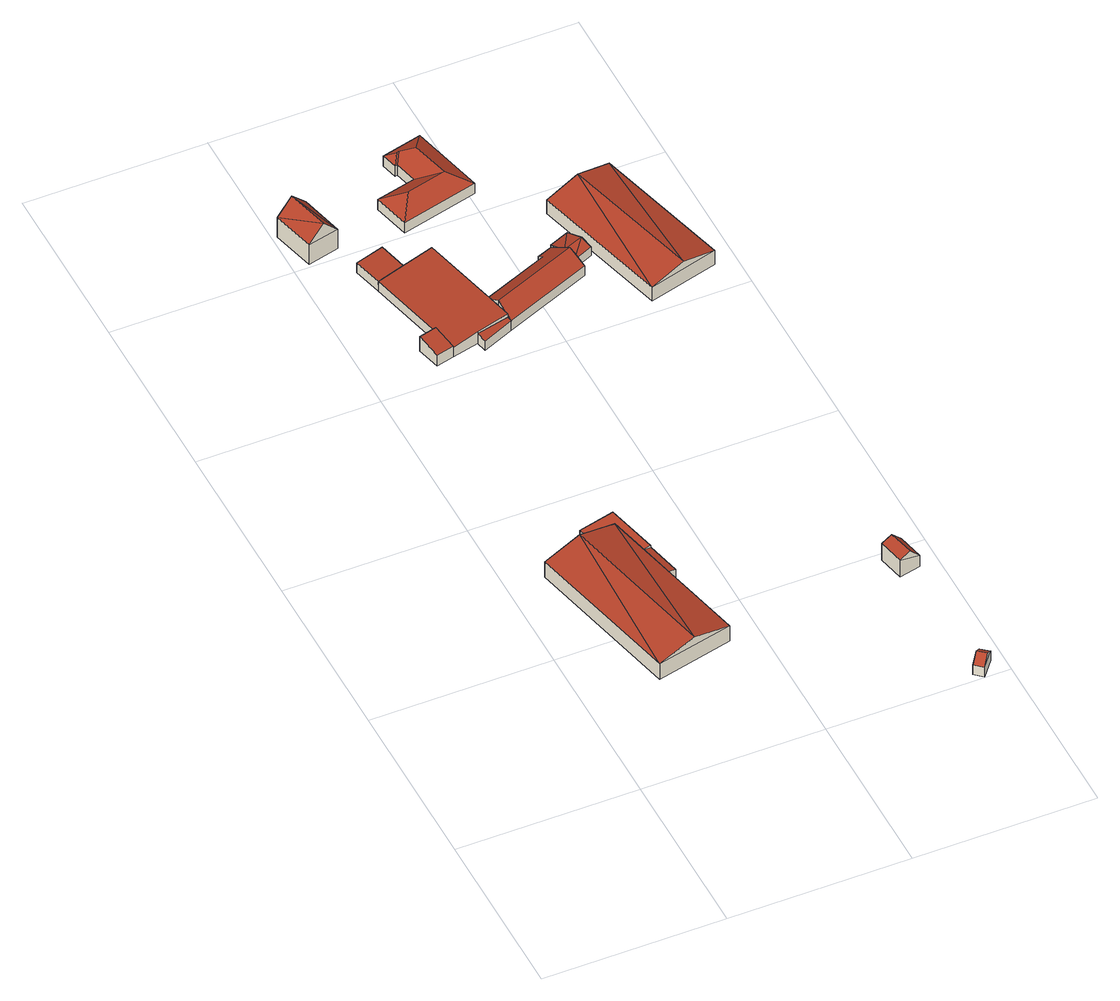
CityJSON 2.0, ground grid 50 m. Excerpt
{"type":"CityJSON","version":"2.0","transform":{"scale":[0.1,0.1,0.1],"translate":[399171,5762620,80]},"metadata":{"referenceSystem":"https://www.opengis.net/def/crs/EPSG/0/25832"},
"CityObjects":{
"building1":{"type":"Building","attributes":{"Gemeindeschluessel":"05515000","Geometrietyp2DReferenz":"3000","function":"31001_3200","roofType":"3100","measuredHeight":7.98},"address":[{"country":"Germany","locality":"Münster","thoroughfareNumber":"150","thoroughfareName":"Beerwiede"}],"geometry":[{"type":"Solid","lod":"2","boundaries":[[[[0,1,2,3]],[[4,5,1,0]],[[6,7,5,4]],[[8,9,7,6]],[[10,11,9,8]],[[12,13,11,10]],[[3,2,13,12]],[[12,10,8,6,14]],[[15,16,14,6]],[[14,16,3]],[[0,3,16]],[[15,6,4]],[[16,15,4,0]],[[14,3,12]],[[1,5,7,9,11,13,2]]]],"semantics":{"surfaces":[{"type":"WallSurface"},{"type":"RoofSurface"},{"type":"GroundSurface"}],"values":[[0,0,0,0,0,0,0,1,1,1,1,0,0,0,2]]}}]},
"building2":{"type":"Building","attributes":{"Gemeindeschluessel":"05515000","Geometrietyp2DReferenz":"3000","function":"31001_3200","roofType":"1000","measuredHeight":3.38},"geometry":[{"type":"Solid","lod":"2","boundaries":[[[[17,18,19,20]],[[21,22,18,17]],[[23,24,22,21]],[[25,26,24,23]],[[27,28,26,25]],[[20,19,28,27]],[[25,23,21,17,20,27]],[[18,22,24,26,28,19]]]],"semantics":{"surfaces":[{"type":"WallSurface"},{"type":"RoofSurface"},{"type":"GroundSurface"}],"values":[[0,0,0,0,0,0,1,2]]}}]},
"building3":{"type":"Building","attributes":{"Gemeindeschluessel":"05515000","Geometrietyp2DReferenz":"3000","function":"51009_1610","roofType":"2100","measuredHeight":3.71},"geometry":[{"type":"Solid","lod":"2","boundaries":[[[[29,30,31,32]],[[33,28,30,29]],[[34,26,28,33]],[[32,31,26,34]],[[33,29,32,34]],[[30,28,26,31]]]],"semantics":{"surfaces":[{"type":"WallSurface"},{"type":"RoofSurface"},{"type":"GroundSurface"}],"values":[[0,0,0,0,1,2]]}}]},
"building4":{"type":"Building","attributes":{"Gemeindeschluessel":"05515000","Geometrietyp2DReferenz":"3000","function":"31001_1000","roofType":"3100","measuredHeight":11.38},"address":[{"country":"Germany","locality":"Münster","thoroughfareNumber":"158","thoroughfareName":"Beerwiede"}],"geometry":[{"type":"Solid","lod":"2","boundaries":[[[[35,36,37,38]],[[39,40,36,35]],[[41,42,40,39]],[[38,37,42,41]],[[35,43,39]],[[41,44,38]],[[44,43,35]],[[35,38,44]],[[41,39,43]],[[43,44,41]],[[36,40,42,37]]]],"semantics":{"surfaces":[{"type":"WallSurface"},{"type":"RoofSurface"},{"type":"GroundSurface"}],"values":[[0,0,0,0,0,0,1,1,1,1,2]]}}]},
"building5":{"type":"Building","attributes":{"Gemeindeschluessel":"05515000","Geometrietyp2DReferenz":"3000","function":"31001_2700"},"children":["building5-1","building5-2","building5-3","building5-4","building5-5"]},
"building5-1":{"type":"BuildingPart","attributes":{"roofType":"2100","measuredHeight":3.81},"parents":["building5"],"geometry":[{"type":"Solid","lod":"2","boundaries":[[[[45,46,47,48]],[[49,50,46,45]],[[48,47,51,52,53]],[[54,49,45,48,53]],[[46,50,51,47]],[[52,54,53]],[[51,50,49,54,52]]]],"semantics":{"surfaces":[{"type":"WallSurface"},{"type":"RoofSurface"},{"type":"GroundSurface"},{"type":"ClosureSurface"}],"values":[[0,0,0,1,2,0,3]]}}]},
"building5-2":{"type":"BuildingPart","attributes":{"roofType":"2100","measuredHeight":4.72},"parents":["building5"],"geometry":[{"type":"Solid","lod":"2","boundaries":[[[[55,56,57,58]],[[59,60,61,56,55]],[[58,57,62,63,64]],[[59,55,58,64]],[[56,61,62,57]],[[63,60,59,64]],[[62,61,60,63]]]],"semantics":{"surfaces":[{"type":"WallSurface"},{"type":"RoofSurface"},{"type":"GroundSurface"},{"type":"ClosureSurface"}],"values":[[0,0,0,1,2,0,3]]}}]},
"building5-3":{"type":"BuildingPart","attributes":{"roofType":"2100","measuredHeight":4.57},"parents":["building5"],"geometry":[{"type":"Solid","lod":"2","boundaries":[[[[63,62,65,66,67]],[[52,51,61,60]],[[68,69,50,49,70]],[[71,72,73,69,68]],[[68,70,54,52,60,63,67,74,75,76,77,71]],[[65,62,61,51,50,69,73,78,79]],[[66,80,81,74,67]],[[65,79,80,66]],[[62,63,60,61]],[[54,70,49]],[[51,52,54,49,50]],[[71,77,72]],[[75,74,81]],[[78,76,75,81,80,79]],[[73,72,77,76,78]]]],"semantics":{"surfaces":[{"type":"WallSurface"},{"type":"RoofSurface"},{"type":"GroundSurface"},{"type":"ClosureSurface"}],"values":[[0,0,0,0,1,2,0,3,3,0,3,0,0,3,3]]}}]},
"building5-4":{"type":"BuildingPart","attributes":{"roofType":"3100","measuredHeight":6.39},"parents":["building5"],"geometry":[{"type":"Solid","lod":"2","boundaries":[[[[82,83,84,85]],[[86,87,83,82]],[[88,89,87,86]],[[90,91,89,88]],[[92,93,91,90]],[[94,95,73,72]],[[85,84,95,94]],[[75,81,96,92,90,88,86,97]],[[82,85,94,72,77,97,86]],[[83,87,89,91,93,79,78,73,95,84]],[[75,97,76]],[[96,81,80]],[[79,80,81,75,76,78]],[[93,92,96,80,79]],[[76,97,77]],[[76,77,72,73,78]]]],"semantics":{"surfaces":[{"type":"WallSurface"},{"type":"RoofSurface"},{"type":"GroundSurface"},{"type":"ClosureSurface"}],"values":[[0,0,0,0,0,0,0,1,1,2,0,0,3,3,0,3]]}}]},
"building5-5":{"type":"BuildingPart","attributes":{"roofType":"2100","measuredHeight":3.47},"parents":["building5"],"geometry":[{"type":"Solid","lod":"2","boundaries":[[[[98,99,93,92,100]],[[66,65,99,98]],[[98,100,96,80,66]],[[93,99,65,79]],[[92,96,100]],[[80,96,92,93,79]],[[65,66,80,79]]]],"semantics":{"surfaces":[{"type":"WallSurface"},{"type":"RoofSurface"},{"type":"GroundSurface"},{"type":"ClosureSurface"}],"values":[[0,0,1,2,0,3,3]]}}]},
"building6":{"type":"Building","attributes":{"Gemeindeschluessel":"05515000","Geometrietyp2DReferenz":"3000","function":"31001_3200","roofType":"3100","measuredHeight":5.37},"geometry":[{"type":"Solid","lod":"2","boundaries":[[[[101,102,103,104]],[[105,106,102,101]],[[107,108,106,105]],[[104,103,108,107]],[[101,109,105]],[[107,110,104]],[[104,110,109,101]],[[105,109,110,107]],[[102,106,108,103]]]],"semantics":{"surfaces":[{"type":"WallSurface"},{"type":"RoofSurface"},{"type":"GroundSurface"}],"values":[[0,0,0,0,0,0,1,1,2]]}}]},
"building7":{"type":"Building","attributes":{"Gemeindeschluessel":"05515000","Geometrietyp2DReferenz":"3000","function":"31001_1000","roofType":"5000","measuredHeight":6.7},"address":[{"country":"Germany","locality":"Münster","thoroughfareNumber":"160","thoroughfareName":"Beerwiede"}],"geometry":[{"type":"Solid","lod":"2","boundaries":[[[[111,112,113,114]],[[115,116,112,111]],[[117,118,116,115]],[[119,120,118,117]],[[121,122,120,119]],[[123,124,122,121]],[[125,126,124,123]],[[114,113,126,125]],[[127,128,125,123,129]],[[123,121,129]],[[129,121,119,127]],[[130,128,127,119,117,131]],[[131,117,115,132]],[[115,111,132]],[[131,132,111,114,130]],[[130,114,125,128]],[[112,116,118,120,122,124,126,113]]]],"semantics":{"surfaces":[{"type":"WallSurface"},{"type":"RoofSurface"},{"type":"GroundSurface"}],"values":[[0,0,0,0,0,0,0,0,1,1,1,1,1,1,1,1,2]]}}]},
"building8":{"type":"Building","attributes":{"Gemeindeschluessel":"05515000","Geometrietyp2DReferenz":"3000","function":"31001_3200","roofType":"3100","measuredHeight":6.85},"geometry":[{"type":"Solid","lod":"2","boundaries":[[[[133,134,135,136]],[[137,138,134,133]],[[139,140,138,137]],[[136,135,140,139]],[[133,141,137]],[[139,142,136]],[[136,142,141,133]],[[137,141,142,139]],[[134,138,140,135]]]],"semantics":{"surfaces":[{"type":"WallSurface"},{"type":"RoofSurface"},{"type":"GroundSurface"}],"values":[[0,0,0,0,0,0,1,1,2]]}}]},
"building9":{"type":"Building","attributes":{"Gemeindeschluessel":"05515000","Geometrietyp2DReferenz":"3000","function":"31001_2700","roofType":"3100","measuredHeight":4.31},"geometry":[{"type":"Solid","lod":"2","boundaries":[[[[143,144,145,146]],[[147,148,144,143]],[[149,150,148,147]],[[146,145,150,149]],[[143,151,147]],[[149,152,146]],[[152,151,143]],[[143,146,152]],[[149,147,151]],[[151,152,149]],[[144,148,150,145]]]],"semantics":{"surfaces":[{"type":"WallSurface"},{"type":"RoofSurface"},{"type":"GroundSurface"}],"values":[[0,0,0,0,0,0,1,1,1,1,2]]}}]},
"building10":{"type":"Building","attributes":{"Gemeindeschluessel":"05515000","Geometrietyp2DReferenz":"3000","function":"31001_2700","roofType":"3100","measuredHeight":7.29},"geometry":[{"type":"Solid","lod":"2","boundaries":[[[[153,154,155,156]],[[157,158,154,153]],[[159,160,158,157]],[[156,155,160,159]],[[153,161,157]],[[159,162,156]],[[156,162,161]],[[161,153,156]],[[162,159,157]],[[157,161,162]],[[154,158,160,155]]]],"semantics":{"surfaces":[{"type":"WallSurface"},{"type":"RoofSurface"},{"type":"GroundSurface"}],"values":[[0,0,0,0,0,0,1,1,1,1,2]]}}]}
},
"vertices":[
[102,771,64],[102,771,12],[205,328,12],[205,328,64],[244,804,64],[244,804,12],[314,820,64],[314,820,12],[337,721,64],[337,721,12],[360,624,64],[360,624,12],[417,377,64],[417,377,12],[311,352,92],[244,804,82],[208,795,92],
[244,804,48],[244,804,14],[314,820,14],[314,820,48],[233,850,48],[233,850,14],[334,874,48],[334,874,14],[368,728,48],[368,728,14],[337,721,48],[337,721,14],
[360,624,51],[360,624,14],[390,631,14],[390,631,43],[337,721,51],[368,728,43],
[7,2113,95],[7,2113,29],[37,1992,29],[37,1992,95],[93,2134,95],[93,2134,29],[123,2013,95],[123,2013,29],[50,2123,142],[80,2002,142],
[211,1944,59],[211,1944,21],[133,1925,21],[133,1925,54],[230,1863,59],[230,1863,21],[153,1844,21],[153,1844,53],[153,1844,54],[191,1853,57],
[157,1611,69],[157,1611,21],[173,1545,21],[173,1545,57],[206,1624,69],[206,1624,53],[206,1624,21],[222,1556,21],[222,1556,53],[222,1556,57],
[296,1574,21],[296,1574,56],[296,1574,60],[317,1884,67],[317,1884,21],[230,1863,60],[367,1677,67],[367,1677,53],[367,1677,21],[386,1595,67],[385,1602,67],[378,1629,67],[372,1656,67],[378,1629,21],[386,1595,21],[386,1595,56],[386,1595,63],
[590,1783,44],[590,1783,21],[549,1766,21],[549,1766,44],[615,1725,85],[615,1725,21],[621,1711,75],[621,1711,21],[634,1680,53],[634,1680,21],[390,1581,53],[390,1581,21],[554,1753,53],[554,1753,21],[390,1582,54],[378,1629,85],
[302,1545,52],[302,1545,21],[390,1581,54],
[968,48,42],[968,48,10],[945,67,10],[945,67,42],[930,2,42],[930,2,10],[907,21,42],[907,21,10],[949,25,63],[926,44,63],
[295,1994,63],[295,1994,29],[509,2047,29],[509,2047,63],[270,2096,63],[270,2096,29],[379,2123,63],[379,2123,29],[364,2185,63],[364,2185,29],[357,2183,63],[357,2183,29],[346,2228,63],[346,2228,29],[458,2256,63],[458,2256,29],[381,2213,77],[418,2190,96],[374,2211,77],[444,2086,96],[443,2085,95],[334,2058,95],
[872,474,72],[872,474,16],[888,401,16],[888,401,72],[931,487,54],[931,487,16],[947,414,54],[947,414,16],[902,481,85],[918,408,85],
[645,1806,52],[645,1806,23],[590,1783,23],[590,1783,52],[677,1734,52],[677,1734,23],[621,1711,52],[621,1711,23],[664,1763,66],[608,1741,66],
[640,1913,71],[640,1913,24],[744,1526,24],[744,1526,71],[833,1965,71],[833,1965,24],[937,1578,71],[937,1578,24],[736,1939,97],[841,1552,97]
]}
